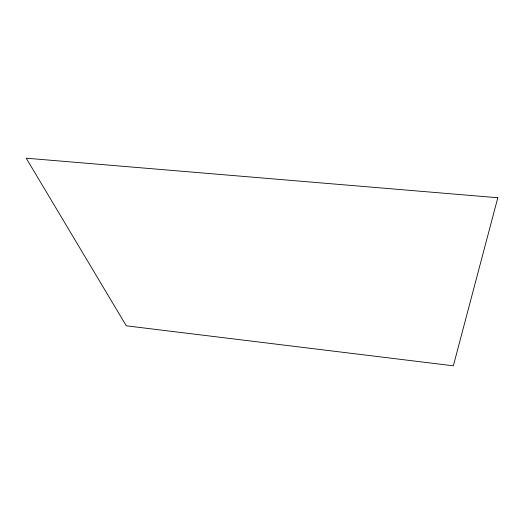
<?xml version="1.0" encoding="UTF-8"?>
<svg xmlns="http://www.w3.org/2000/svg" width="524" height="524" viewBox="0 0 524 524"><rect width="100%" height="100%" fill="white"/><g stroke="black" fill="none" stroke-linecap="round" stroke-linejoin="round"><path stroke-width="0.79" d="M497.8 197.744L453.345 365.811L126.291 325.81L26.2 158.189L497.8 197.744"/></g></svg>
